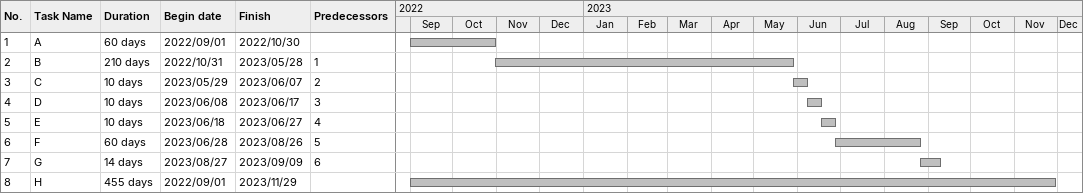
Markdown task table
| ID | Task | Duration | Start | Finish | Predecessors |
|---|---|---|---|---|---|
| 1 | A | 60d | 2022-09-01 | 2022-10-30 |  |
| 2 | B | 210d | 2022-10-31 | 2023-05-28 | 1 |
| 3 | C | 10d | 2023-05-29 | 2023-06-07 | 2 |
| 4 | D | 10d | 2023-06-08 | 2023-06-17 | 3 |
| 5 | E | 10d | 2023-06-18 | 2023-06-27 | 4 |
| 6 | F | 60d | 2023-06-28 | 2023-08-26 | 5 |
| 7 | G | 14d | 2023-08-27 | 2023-09-09 | 6 |
| 8 | H | 455d | 2022-09-01 | 2023-11-29 |  |
